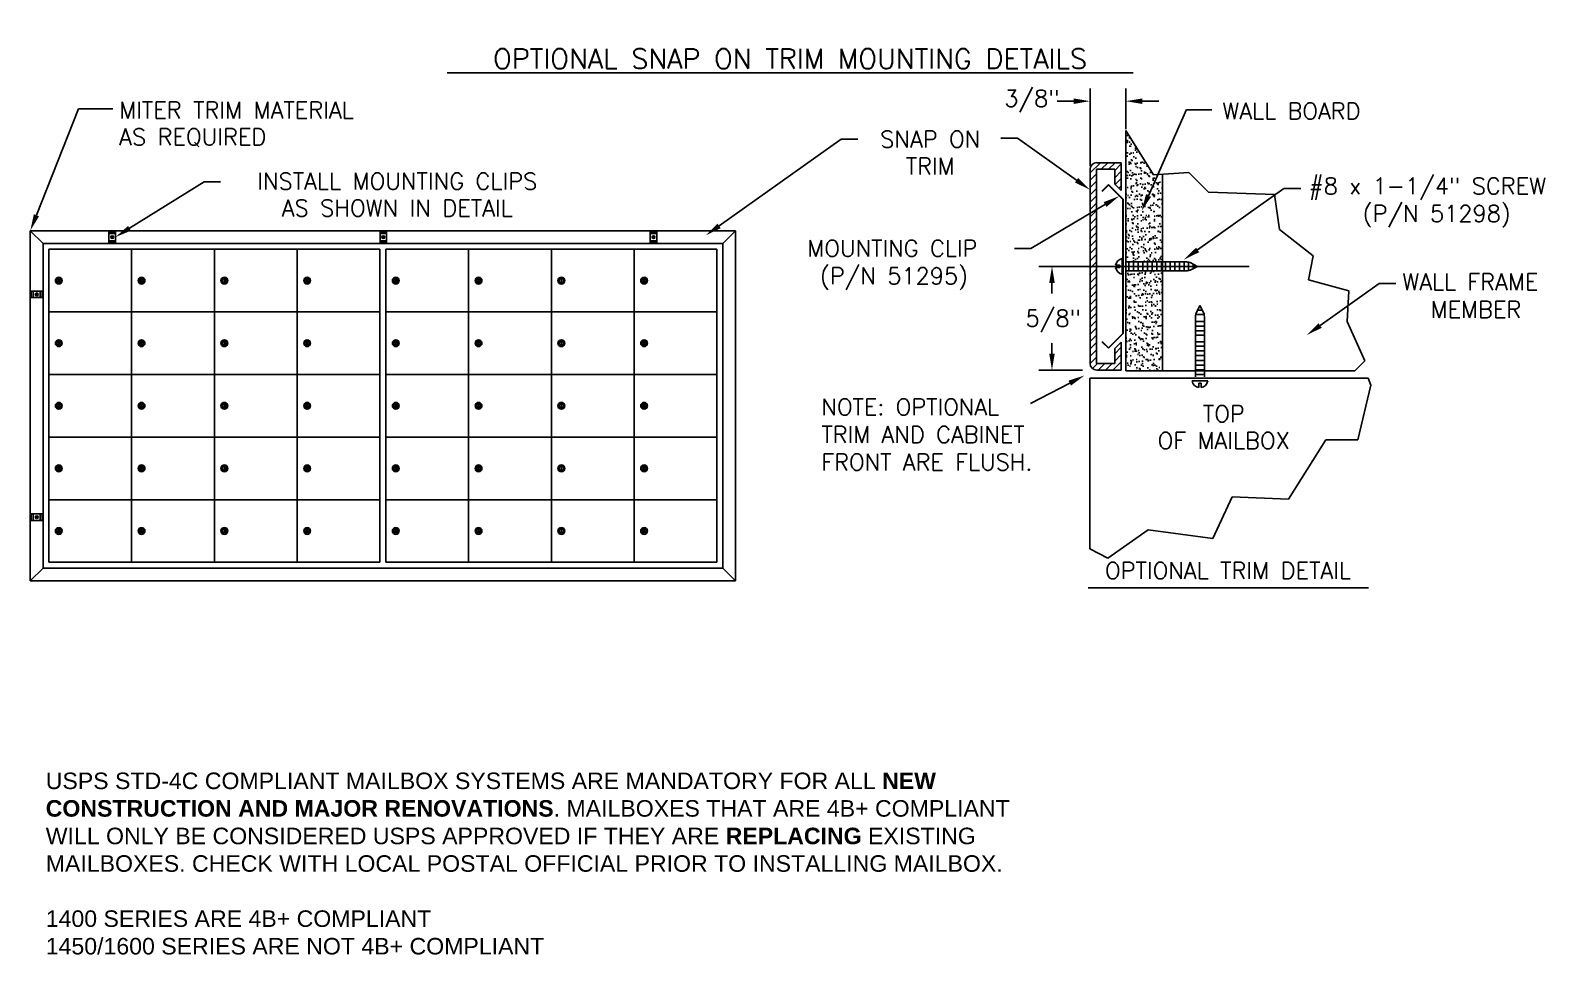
# Model space of a CAD drawing. Extents: x 14.1 to 28.1, y -1 to 9.8.
# Drawn here: x 14.16 to 23.05, y -1 to 4.42 of the extents above; entities that cross this region are included whole.
import ezdxf
from ezdxf import colors
from ezdxf.entities.mleader import LeaderData, LeaderLine
from ezdxf.enums import TextEntityAlignment as Align
from ezdxf.math import Vec2, Vec3

# ---------------------------------------------------------------- set-up
doc = ezdxf.new("R2010")
doc.units = 0
doc.header["$LTSCALE"] = 0.3
doc.header["$MEASUREMENT"] = 0
doc.layers.get('0').update_dxf_attribs({"linetype": 'CONTINUOUS'})
doc.layers.add('TEXT', color=7, linetype='CONTINUOUS')
doc.styles.add('ROMANS', font='romans', dxfattribs={"height": 0.097})

msp = doc.modelspace()

# ---------------------------------------------------------------- hatches: boundary and pattern name
h = msp.add_hatch()
h.set_pattern_fill('AR-SAND', color=256, scale=0.025, style=0)
h.set_pattern_definition([(37.5, (13.449115, 0.81337), (-0.00157483, 0.0481706), [0, -0.038, 0, -0.0425, 0, -0.040625]), (7.5, (13.449115, 0.81337), (0.0442444, 0.07055365), [0, -0.0205, 0, -0.03425, 0, -0.013125]), (327.5, (13.418365, 0.81337), (0.07785355, 0.00014148), [0, -0.0125, 0, -0.045, 0, -0.05875]), (317.5, (13.418365, 0.81337), (0.07515317, 0.0219419), [0, -0.00625, 0, -0.0295, 0, -0.03375])])
h.paths.add_polyline_path([(20.5869, 2.4218), (20.8032, 2.4218), (20.8032, 2.8424), (20.8032, 3.0076), (20.5869, 3.0076)])
h.paths.add_polyline_path([(20.8032, 3.5754), (20.7495, 3.572), (20.5869, 3.8316), (20.5869, 3.0602), (20.8032, 3.0602)])

# ---------------------------------------------------------------- linework, layer by layer
for p, q in [((16.6047, 4.1702), (20.631, 4.1702)), ((20.2805, 4.0033), (20.1835, 4.0033)), ((20.3775, 3.6243), (20.3775, 4.0783)), ((20.5869, 3.8398), (20.5869, 4.0783)), ((20.6839, 4.0033), (20.7809, 4.0033)), ((14.1932, 3.3339), (14.4407, 3.9589)), ((14.4407, 3.9588), (14.6424, 3.9588)), ((20.7199, 3.4486), (20.9441, 3.9537)), ((20.9445, 3.9531), (21.0928, 3.9531)), ((20.5869, 2.4218), (20.5869, 3.8316)), ((20.7495, 3.572), (20.5869, 3.8316)), ((18.2001, 3.2718), (18.9171, 3.78)), ((18.9171, 3.78), (19.0145, 3.78)), ((19.9514, 3.7863), (19.8541, 3.7863)), ((20.2982, 3.5394), (19.9514, 3.7863)), ((20.3775, 3.6036), (20.3775, 2.4643)), ((20.4158, 2.4643), (20.4158, 3.6036)), ((20.5601, 3.6425), (20.4165, 3.6425)), ((20.4165, 3.6042), (20.5218, 3.6042)), ((20.5218, 3.6042), (20.5218, 3.5156)), ((20.5601, 3.4785), (20.5601, 3.6425)), ((20.9579, 3.5849), (20.7495, 3.572)), ((20.8032, 3.5754), (20.8032, 2.8424)), ((21.0715, 3.4692), (20.9579, 3.5849)), ((14.7399, 3.2574), (15.1772, 3.5302)), ((15.1772, 3.5302), (15.2746, 3.5302)), ((20.4471, 3.4761), (20.4854, 3.5144)), ((20.4489, 3.4742), (20.4854, 3.5107)), ((20.4854, 3.5144), (20.5714, 3.4283)), ((20.4854, 3.5107), (20.5688, 3.4272)), ((20.5218, 3.5156), (20.5601, 3.4785)), ((21.0085, 3.1306), (21.515, 3.4913)), ((21.4598, 3.4564), (21.0715, 3.4692)), ((21.5171, 3.491), (21.6144, 3.491)), ((20.4674, 3.3989), (20.0304, 3.1386)), ((20.5688, 3.4272), (20.5688, 2.6406)), ((20.5714, 3.4283), (20.5714, 2.6396)), ((21.4882, 3.2508), (21.4598, 3.4564)), ((14.1574, 3.2434), (18.2963, 3.2434)), ((14.1574, 1.1893), (14.1574, 3.2434)), ((14.2324, 3.1684), (14.1574, 3.2434)), ((14.6193, 3.2373), (14.6193, 3.1745)), ((14.6193, 3.2373), (14.6572, 3.2373)), ((14.6193, 3.2271), (14.6572, 3.2271)), ((14.6383, 3.1977), (14.6383, 3.2141)), ((14.6572, 3.2373), (14.6572, 3.1745)), ((16.2103, 3.2373), (16.2482, 3.2373)), ((16.2103, 3.2373), (16.2103, 3.1745)), ((16.2103, 3.2271), (16.2482, 3.2271)), ((16.2293, 3.1977), (16.2293, 3.2141)), ((16.2482, 3.2373), (16.2482, 3.1745)), ((17.8344, 3.2373), (17.7964, 3.2373)), ((17.7964, 3.2373), (17.7964, 3.1745)), ((17.8344, 3.2271), (17.7964, 3.2271)), ((17.8154, 3.1977), (17.8154, 3.2141)), ((17.8344, 3.2373), (17.8344, 3.1745)), ((18.2213, 3.1684), (18.2963, 3.2434)), ((18.2963, 1.1893), (18.2963, 3.2434)), ((21.6871, 3.0966), (21.4882, 3.2508)), ((14.2324, 3.1684), (18.2213, 3.1684)), ((14.2324, 1.2642), (14.2324, 3.1684)), ((14.2664, 2.7667), (14.2664, 3.1343)), ((14.2664, 3.1343), (16.2096, 3.1343)), ((14.6193, 3.1847), (14.6572, 3.1847)), ((14.6193, 3.1745), (14.6572, 3.1745)), ((14.7523, 2.7667), (14.7523, 3.1343)), ((15.2382, 2.7667), (15.2382, 3.1343)), ((15.7241, 2.7667), (15.7241, 3.1343)), ((16.2096, 1.2983), (16.2096, 3.1343)), ((16.2103, 3.1847), (16.2482, 3.1847)), ((16.2103, 3.1745), (16.2482, 3.1745)), ((16.2441, 3.1343), (18.1872, 3.1343)), ((16.2441, 2.7667), (16.2441, 3.1343)), ((16.73, 2.7667), (16.73, 3.1343)), ((17.2159, 2.7667), (17.2159, 3.1343)), ((17.7018, 2.7667), (17.7018, 3.1343)), ((17.8344, 3.1847), (17.7964, 3.1847)), ((17.8344, 3.1745), (17.7964, 3.1745)), ((18.1872, 1.2983), (18.1872, 3.1343)), ((18.2213, 1.2642), (18.2213, 3.1684)), ((20.0304, 3.1386), (19.9331, 3.1386)), ((21.3111, 3.0339), (20.0773, 3.0339)), ((20.553, 3.0405), (20.5271, 3.0405)), ((20.5271, 3.0274), (20.553, 3.0274)), ((20.553, 3.0274), (20.553, 3.0405)), ((20.5663, 3.0795), (20.5663, 2.9884)), ((20.9357, 3.0602), (20.5869, 3.0602)), ((20.6045, 3.0111), (20.6045, 3.0568)), ((20.6318, 3.0111), (20.6318, 3.0568)), ((20.6591, 3.0111), (20.6591, 3.0568)), ((20.6863, 3.0111), (20.6863, 3.0568)), ((20.7146, 3.0111), (20.7146, 3.0568)), ((20.7419, 3.0111), (20.7419, 3.0568)), ((20.7691, 3.0111), (20.7691, 3.0568)), ((20.7964, 3.0111), (20.7964, 3.0568)), ((20.8201, 3.0111), (20.8201, 3.0568)), ((20.8474, 3.0111), (20.8474, 3.0568)), ((20.8746, 3.0111), (20.8746, 3.0568)), ((20.9019, 3.0111), (20.9019, 3.0568)), ((20.9291, 3.0111), (20.9291, 3.0568)), ((20.9551, 3.013), (20.9551, 3.0549)), ((20.9642, 3.0563), (21.008, 3.0339)), ((20.9642, 3.0116), (21.008, 3.0339)), ((20.9818, 3.0241), (20.9818, 3.0439)), ((21.6587, 2.9552), (21.6871, 3.0966)), ((14.3228, 2.9419), (14.3228, 2.9584)), ((14.3228, 2.9584), (14.3266, 2.9584)), ((14.3266, 2.9414), (14.3228, 2.9414)), ((14.3266, 2.9584), (14.3266, 2.9414)), ((14.8087, 2.9419), (14.8087, 2.9584)), ((14.8087, 2.9584), (14.8125, 2.9584)), ((14.8125, 2.9414), (14.8087, 2.9414)), ((14.8125, 2.9584), (14.8125, 2.9414)), ((15.2946, 2.9419), (15.2946, 2.9584)), ((15.2946, 2.9584), (15.2984, 2.9584)), ((15.2984, 2.9414), (15.2946, 2.9414)), ((15.2984, 2.9584), (15.2984, 2.9414)), ((15.7805, 2.9419), (15.7805, 2.9584)), ((15.7805, 2.9584), (15.7843, 2.9584)), ((15.7843, 2.9414), (15.7805, 2.9414)), ((15.7843, 2.9584), (15.7843, 2.9414)), ((16.3005, 2.9419), (16.3005, 2.9584)), ((16.3005, 2.9584), (16.3042, 2.9584)), ((16.3042, 2.9414), (16.3005, 2.9414)), ((16.3042, 2.9584), (16.3042, 2.9414)), ((16.7864, 2.9419), (16.7864, 2.9584)), ((16.7864, 2.9584), (16.7901, 2.9584)), ((16.7901, 2.9414), (16.7864, 2.9414)), ((16.7901, 2.9584), (16.7901, 2.9414)), ((17.2723, 2.9419), (17.2723, 2.9584)), ((17.2723, 2.9584), (17.276, 2.9584)), ((17.276, 2.9414), (17.2723, 2.9414)), ((17.276, 2.9584), (17.276, 2.9414)), ((17.7582, 2.9419), (17.7582, 2.9584)), ((17.7582, 2.9584), (17.7619, 2.9584)), ((17.7619, 2.9414), (17.7582, 2.9414)), ((17.7619, 2.9584), (17.7619, 2.9414)), ((20.1539, 2.9366), (20.1539, 2.8757)), ((20.9357, 3.0076), (20.5869, 3.0076)), ((21.8954, 2.891), (21.6587, 2.9552)), ((21.7275, 2.687), (22.0742, 2.9339)), ((22.0742, 2.9339), (22.1716, 2.9339)), ((14.1635, 2.8508), (14.1635, 2.8887)), ((14.1635, 2.8887), (14.2263, 2.8887)), ((14.1635, 2.8508), (14.2263, 2.8508)), ((14.1736, 2.8508), (14.1736, 2.8887)), ((14.2031, 2.8698), (14.1867, 2.8698)), ((14.2161, 2.8508), (14.2161, 2.8887)), ((14.2263, 2.8508), (14.2263, 2.8887)), ((21.8859, 2.7111), (21.8954, 2.891)), ((14.2664, 2.3996), (14.2664, 2.7672)), ((14.7519, 2.7667), (14.2664, 2.7667)), ((14.7523, 2.3996), (14.7523, 2.7672)), ((15.2378, 2.7667), (14.7523, 2.7667)), ((15.2382, 2.3996), (15.2382, 2.7672)), ((15.7237, 2.7667), (15.2382, 2.7667)), ((15.7241, 2.3996), (15.7241, 2.7672)), ((16.2096, 2.7667), (15.7241, 2.7667)), ((16.2441, 2.3996), (16.2441, 2.7672)), ((16.7295, 2.7667), (16.2441, 2.7667)), ((16.73, 2.3996), (16.73, 2.7672)), ((17.2154, 2.7667), (16.73, 2.7667)), ((17.2159, 2.3996), (17.2159, 2.7672)), ((17.7013, 2.7667), (17.2159, 2.7667)), ((17.7018, 2.3996), (17.7018, 2.7672)), ((18.1872, 2.7667), (17.7018, 2.7667)), ((20.8032, 2.8424), (20.8032, 2.4218)), ((21.0001, 2.7602), (21.0225, 2.8039)), ((21.0323, 2.7777), (21.0125, 2.7777)), ((21.0448, 2.7602), (21.0225, 2.8039)), ((20.9962, 2.7316), (20.9962, 2.3859)), ((21.0453, 2.7115), (20.9996, 2.7115)), ((21.0453, 2.6842), (20.9996, 2.6842)), ((21.0434, 2.751), (21.0015, 2.751)), ((21.0488, 2.7316), (21.0488, 2.3859)), ((21.9901, 2.4798), (21.8859, 2.7111)), ((14.3228, 2.5748), (14.3228, 2.5913)), ((14.3228, 2.5913), (14.3266, 2.5913)), ((14.3266, 2.5913), (14.3266, 2.5742)), ((14.8087, 2.5748), (14.8087, 2.5913)), ((14.8087, 2.5913), (14.8125, 2.5913)), ((14.8125, 2.5913), (14.8125, 2.5742)), ((15.2946, 2.5748), (15.2946, 2.5913)), ((15.2946, 2.5913), (15.2984, 2.5913)), ((15.2984, 2.5913), (15.2984, 2.5742)), ((15.7805, 2.5748), (15.7805, 2.5913)), ((15.7805, 2.5913), (15.7843, 2.5913)), ((15.7843, 2.5913), (15.7843, 2.5742)), ((16.3005, 2.5748), (16.3005, 2.5913)), ((16.3005, 2.5913), (16.3042, 2.5913)), ((16.3042, 2.5913), (16.3042, 2.5742)), ((16.7864, 2.5748), (16.7864, 2.5913)), ((16.7864, 2.5913), (16.7901, 2.5913)), ((16.7901, 2.5913), (16.7901, 2.5742)), ((17.2723, 2.5748), (17.2723, 2.5913)), ((17.2723, 2.5913), (17.276, 2.5913)), ((17.276, 2.5913), (17.276, 2.5742)), ((17.7582, 2.5748), (17.7582, 2.5913)), ((17.7582, 2.5913), (17.7619, 2.5913)), ((17.7619, 2.5913), (17.7619, 2.5742)), ((20.1539, 2.5227), (20.1539, 2.5836)), ((20.4854, 2.5535), (20.4471, 2.5918)), ((20.4854, 2.5572), (20.4489, 2.5936)), ((20.5688, 2.6406), (20.4854, 2.5572)), ((20.5714, 2.6396), (20.4854, 2.5535)), ((20.5601, 2.5893), (20.5218, 2.5523)), ((20.5601, 2.4253), (20.5601, 2.5893)), ((21.0453, 2.6569), (20.9996, 2.6569)), ((21.0453, 2.6297), (20.9996, 2.6297)), ((21.0453, 2.5924), (20.9996, 2.5924)), ((14.3266, 2.5742), (14.3228, 2.5742)), ((14.8125, 2.5742), (14.8087, 2.5742)), ((15.2984, 2.5742), (15.2946, 2.5742)), ((15.7843, 2.5742), (15.7805, 2.5742)), ((16.3042, 2.5742), (16.3005, 2.5742)), ((16.7901, 2.5742), (16.7864, 2.5742)), ((17.276, 2.5742), (17.2723, 2.5742)), ((17.7619, 2.5742), (17.7582, 2.5742)), ((20.5218, 2.5523), (20.5218, 2.4636)), ((21.0453, 2.5651), (20.9996, 2.5651)), ((21.0453, 2.5378), (20.9996, 2.5378)), ((21.0453, 2.5106), (20.9996, 2.5106)), ((14.2664, 2.0325), (14.2664, 2.4001)), ((14.7523, 2.0325), (14.7523, 2.4001)), ((15.2382, 2.0325), (15.2382, 2.4001)), ((15.7241, 2.0325), (15.7241, 2.4001)), ((16.2441, 2.0325), (16.2441, 2.4001)), ((16.73, 2.0325), (16.73, 2.4001)), ((17.2159, 2.0325), (17.2159, 2.4001)), ((17.7018, 2.0325), (17.7018, 2.4001)), ((20.3337, 2.4253), (20.0773, 2.4253)), ((20.5218, 2.4636), (20.4165, 2.4636)), ((20.4165, 2.4253), (20.5601, 2.4253)), ((21.9318, 2.4218), (20.5869, 2.4218)), ((21.0453, 2.4823), (20.9996, 2.4823)), ((21.0453, 2.455), (20.9996, 2.455)), ((21.0453, 2.4277), (20.9996, 2.4277)), ((21.0453, 2.4005), (20.9996, 2.4005)), ((21.9318, 2.4218), (21.9901, 2.4798)), ((14.7519, 2.3996), (14.2664, 2.3996)), ((15.2378, 2.3996), (14.7523, 2.3996)), ((15.7237, 2.3996), (15.2382, 2.3996)), ((16.2096, 2.3996), (15.7241, 2.3996)), ((16.7295, 2.3996), (16.2441, 2.3996)), ((17.2154, 2.3996), (16.73, 2.3996)), ((17.7013, 2.3996), (17.2159, 2.3996)), ((18.1872, 2.3996), (17.7018, 2.3996)), ((20.2581, 2.3494), (20.0284, 2.2302)), ((22.0095, 2.3778), (20.3764, 2.3778)), ((20.3764, 2.3778), (20.3764, 1.3779)), ((20.9769, 2.3622), (21.068, 2.3622)), ((21.0159, 2.3489), (21.0159, 2.3231)), ((21.029, 2.3489), (21.0159, 2.3489)), ((21.029, 2.3231), (21.029, 2.3489)), ((21.9498, 2.0161), (22.0256, 2.3373)), ((22.0256, 2.3373), (22.0095, 2.3778)), ((14.3228, 2.2077), (14.3228, 2.2242)), ((14.3228, 2.2242), (14.3266, 2.2242)), ((14.3266, 2.2242), (14.3266, 2.2071)), ((14.8087, 2.2077), (14.8087, 2.2242)), ((14.8087, 2.2242), (14.8125, 2.2242)), ((14.8125, 2.2242), (14.8125, 2.2071)), ((15.2946, 2.2077), (15.2946, 2.2242)), ((15.2946, 2.2242), (15.2984, 2.2242)), ((15.2984, 2.2242), (15.2984, 2.2071)), ((15.7805, 2.2077), (15.7805, 2.2242)), ((15.7805, 2.2242), (15.7843, 2.2242)), ((15.7843, 2.2242), (15.7843, 2.2071)), ((16.3005, 2.2077), (16.3005, 2.2242)), ((16.3005, 2.2242), (16.3042, 2.2242)), ((16.3042, 2.2242), (16.3042, 2.2071)), ((16.7864, 2.2077), (16.7864, 2.2242)), ((16.7864, 2.2242), (16.7901, 2.2242)), ((16.7901, 2.2242), (16.7901, 2.2071)), ((17.2723, 2.2077), (17.2723, 2.2242)), ((17.2723, 2.2242), (17.276, 2.2242)), ((17.276, 2.2242), (17.276, 2.2071)), ((17.7582, 2.2077), (17.7582, 2.2242)), ((17.7582, 2.2242), (17.7619, 2.2242)), ((17.7619, 2.2242), (17.7619, 2.2071)), ((14.3266, 2.2071), (14.3228, 2.2071)), ((14.8125, 2.2071), (14.8087, 2.2071)), ((15.2984, 2.2071), (15.2946, 2.2071)), ((15.7843, 2.2071), (15.7805, 2.2071)), ((16.3042, 2.2071), (16.3005, 2.2071)), ((16.7901, 2.2071), (16.7864, 2.2071)), ((17.276, 2.2071), (17.2723, 2.2071)), ((17.7619, 2.2071), (17.7582, 2.2071)), ((14.2664, 1.6654), (14.2664, 2.033)), ((14.7519, 2.0325), (14.2664, 2.0325)), ((14.7523, 1.6654), (14.7523, 2.033)), ((15.2378, 2.0325), (14.7523, 2.0325)), ((15.2382, 1.6654), (15.2382, 2.033)), ((15.7237, 2.0325), (15.2382, 2.0325)), ((15.7241, 1.6654), (15.7241, 2.033)), ((16.2096, 2.0325), (15.7241, 2.0325)), ((16.2441, 1.6654), (16.2441, 2.033)), ((16.7295, 2.0325), (16.2441, 2.0325)), ((16.73, 1.6654), (16.73, 2.033)), ((17.2154, 2.0325), (16.73, 2.0325)), ((17.2159, 1.6654), (17.2159, 2.033)), ((17.7013, 2.0325), (17.2159, 2.0325)), ((17.7018, 1.6654), (17.7018, 2.033)), ((18.1872, 2.0325), (17.7018, 2.0325)), ((21.5426, 1.6691), (21.7604, 2.0161)), ((21.7604, 2.0161), (21.9498, 2.0161)), ((14.3228, 1.8406), (14.3228, 1.8571)), ((14.3228, 1.8571), (14.3266, 1.8571)), ((14.3266, 1.84), (14.3228, 1.84)), ((14.3266, 1.8571), (14.3266, 1.84)), ((14.8087, 1.8406), (14.8087, 1.8571)), ((14.8087, 1.8571), (14.8125, 1.8571)), ((14.8125, 1.84), (14.8087, 1.84)), ((14.8125, 1.8571), (14.8125, 1.84)), ((15.2946, 1.8406), (15.2946, 1.8571)), ((15.2946, 1.8571), (15.2984, 1.8571)), ((15.2984, 1.84), (15.2946, 1.84)), ((15.2984, 1.8571), (15.2984, 1.84)), ((15.7805, 1.8406), (15.7805, 1.8571)), ((15.7805, 1.8571), (15.7843, 1.8571)), ((15.7843, 1.84), (15.7805, 1.84)), ((15.7843, 1.8571), (15.7843, 1.84)), ((16.3005, 1.8406), (16.3005, 1.8571)), ((16.3005, 1.8571), (16.3042, 1.8571)), ((16.3042, 1.84), (16.3005, 1.84)), ((16.3042, 1.8571), (16.3042, 1.84)), ((16.7864, 1.8406), (16.7864, 1.8571)), ((16.7864, 1.8571), (16.7901, 1.8571)), ((16.7901, 1.84), (16.7864, 1.84)), ((16.7901, 1.8571), (16.7901, 1.84)), ((17.2723, 1.8406), (17.2723, 1.8571)), ((17.2723, 1.8571), (17.276, 1.8571)), ((17.276, 1.84), (17.2723, 1.84)), ((17.276, 1.8571), (17.276, 1.84)), ((17.7582, 1.8406), (17.7582, 1.8571)), ((17.7582, 1.8571), (17.7619, 1.8571)), ((17.7619, 1.84), (17.7582, 1.84)), ((17.7619, 1.8571), (17.7619, 1.84)), ((14.2664, 1.2983), (14.2664, 1.6659)), ((14.7519, 1.6654), (14.2664, 1.6654)), ((14.7523, 1.2983), (14.7523, 1.6659)), ((15.2378, 1.6654), (14.7523, 1.6654)), ((15.2382, 1.2983), (15.2382, 1.6659)), ((15.7237, 1.6654), (15.2382, 1.6654)), ((15.7241, 1.2983), (15.7241, 1.6659)), ((16.2096, 1.6654), (15.7241, 1.6654)), ((16.2441, 1.2983), (16.2441, 1.6659)), ((16.7295, 1.6654), (16.2441, 1.6654)), ((16.73, 1.2983), (16.73, 1.6659)), ((17.2154, 1.6654), (16.73, 1.6654)), ((17.2159, 1.2983), (17.2159, 1.6659)), ((17.7013, 1.6654), (17.2159, 1.6654)), ((17.7018, 1.2983), (17.7018, 1.6659)), ((18.1872, 1.6654), (17.7018, 1.6654)), ((21.0975, 1.4378), (21.2112, 1.682)), ((21.2112, 1.682), (21.5426, 1.6691)), ((14.1635, 1.5819), (14.2263, 1.5819)), ((14.1635, 1.5819), (14.1635, 1.5439)), ((14.1635, 1.5439), (14.2263, 1.5439)), ((14.1736, 1.5819), (14.1736, 1.5439)), ((14.2031, 1.5629), (14.1867, 1.5629)), ((14.2161, 1.5819), (14.2161, 1.5439)), ((14.2263, 1.5819), (14.2263, 1.5439)), ((14.3228, 1.4735), (14.3228, 1.49)), ((14.3228, 1.49), (14.3266, 1.49)), ((14.3266, 1.4729), (14.3228, 1.4729)), ((14.3266, 1.49), (14.3266, 1.4729)), ((14.8087, 1.4735), (14.8087, 1.49)), ((14.8087, 1.49), (14.8125, 1.49)), ((14.8125, 1.4729), (14.8087, 1.4729)), ((14.8125, 1.49), (14.8125, 1.4729)), ((15.2946, 1.4735), (15.2946, 1.49)), ((15.2946, 1.49), (15.2984, 1.49)), ((15.2984, 1.4729), (15.2946, 1.4729)), ((15.2984, 1.49), (15.2984, 1.4729)), ((15.7805, 1.4735), (15.7805, 1.49)), ((15.7805, 1.49), (15.7843, 1.49)), ((15.7843, 1.4729), (15.7805, 1.4729)), ((15.7843, 1.49), (15.7843, 1.4729)), ((16.3005, 1.4735), (16.3005, 1.49)), ((16.3005, 1.49), (16.3042, 1.49)), ((16.3042, 1.4729), (16.3005, 1.4729)), ((16.3042, 1.49), (16.3042, 1.4729)), ((16.7864, 1.4735), (16.7864, 1.49)), ((16.7864, 1.49), (16.7901, 1.49)), ((16.7901, 1.4729), (16.7864, 1.4729)), ((16.7901, 1.49), (16.7901, 1.4729)), ((17.2723, 1.4735), (17.2723, 1.49)), ((17.2723, 1.49), (17.276, 1.49)), ((17.276, 1.4729), (17.2723, 1.4729)), ((17.276, 1.49), (17.276, 1.4729)), ((17.7582, 1.4735), (17.7582, 1.49)), ((17.7582, 1.49), (17.7619, 1.49)), ((17.7619, 1.4729), (17.7582, 1.4729)), ((17.7619, 1.49), (17.7619, 1.4729)), ((20.482, 1.3222), (20.7187, 1.4892)), ((20.7187, 1.4892), (21.0975, 1.4378)), ((20.3764, 1.3779), (20.482, 1.3222)), ((14.2324, 1.2642), (14.1574, 1.1893)), ((18.2213, 1.2642), (14.2324, 1.2642)), ((14.7519, 1.2983), (14.2664, 1.2983)), ((15.2378, 1.2983), (14.7523, 1.2983)), ((15.7237, 1.2983), (15.2382, 1.2983)), ((16.2096, 1.2983), (15.7241, 1.2983)), ((16.7295, 1.2983), (16.2441, 1.2983)), ((17.2154, 1.2983), (16.73, 1.2983)), ((17.7013, 1.2983), (17.2159, 1.2983)), ((18.1872, 1.2983), (17.7018, 1.2983)), ((18.2213, 1.2642), (18.2963, 1.1893)), ((18.2963, 1.1893), (14.1574, 1.1893)), ((20.3654, 1.1485), (22.0121, 1.1485))]:
    msp.add_line(p, q)
at = {"color": 0}
for p, q in [((20.3775, 3.5823), (20.4377, 3.6425)), ((20.3775, 3.5393), (20.4158, 3.5776)), ((20.4425, 3.6042), (20.4808, 3.6425)), ((20.4855, 3.6042), (20.5238, 3.6425)), ((20.5218, 3.5975), (20.5601, 3.6358)), ((20.5218, 3.5545), (20.5601, 3.5927)), ((20.3775, 3.4962), (20.4158, 3.5345)), ((20.3775, 3.4532), (20.4158, 3.4915)), ((20.5239, 3.5135), (20.5601, 3.5497)), ((20.5458, 3.4924), (20.5601, 3.5067)), ((20.3775, 3.4102), (20.4158, 3.4485)), ((20.3775, 3.3671), (20.4158, 3.4054)), ((20.3775, 3.3241), (20.4158, 3.3624)), ((20.3775, 3.2811), (20.4158, 3.3194)), ((20.3775, 3.238), (20.4158, 3.2763)), ((20.3775, 3.195), (20.4158, 3.2333)), ((20.3775, 3.152), (20.4158, 3.1903)), ((20.3775, 3.1089), (20.4158, 3.1472)), ((20.3775, 3.0659), (20.4158, 3.1042)), ((20.3775, 3.0229), (20.4158, 3.0612)), ((20.3775, 2.9798), (20.4158, 3.0181)), ((20.3775, 2.9368), (20.4158, 2.9751)), ((20.3775, 2.8938), (20.4158, 2.9321)), ((20.3775, 2.8507), (20.4158, 2.889)), ((20.3775, 2.8077), (20.4158, 2.846)), ((20.3775, 2.7647), (20.4158, 2.803)), ((20.3775, 2.7216), (20.4158, 2.7599)), ((20.3775, 2.6786), (20.4158, 2.7169)), ((20.3775, 2.6356), (20.4158, 2.6739)), ((20.3775, 2.5925), (20.4158, 2.6308)), ((20.3775, 2.5495), (20.4158, 2.5878)), ((20.3775, 2.5065), (20.4158, 2.5448)), ((20.3775, 2.4634), (20.4158, 2.5017)), ((20.5218, 2.5216), (20.5601, 2.5599)), ((20.5218, 2.4786), (20.5601, 2.5169)), ((20.3915, 2.4344), (20.4208, 2.4636)), ((20.4255, 2.4253), (20.4638, 2.4636)), ((20.4685, 2.4253), (20.5068, 2.4636)), ((20.5116, 2.4253), (20.5601, 2.4739)), ((20.5546, 2.4253), (20.5601, 2.4308))]:
    msp.add_line(p, q, dxfattribs=at)
for centre, radius in [((14.6383, 3.2059), 0.00821), ((16.2293, 3.2059), 0.00821), ((17.8154, 3.2059), 0.00821), ((14.3247, 2.9505), 0.02), ((14.3247, 2.9505), 0.0131), ((14.8106, 2.9505), 0.02), ((14.8106, 2.9505), 0.0131), ((15.2965, 2.9505), 0.02), ((15.2965, 2.9505), 0.0131), ((15.7824, 2.9505), 0.02), ((15.7824, 2.9505), 0.0131), ((16.3024, 2.9505), 0.02), ((16.3024, 2.9505), 0.0131), ((16.7883, 2.9505), 0.02), ((16.7883, 2.9505), 0.0131), ((17.2742, 2.9505), 0.02), ((17.2742, 2.9505), 0.0131), ((17.7601, 2.9505), 0.02), ((17.7601, 2.9505), 0.0131), ((14.1949, 2.8698), 0.00821), ((14.3247, 2.5834), 0.02), ((14.3247, 2.5834), 0.0131), ((14.8106, 2.5834), 0.02), ((14.8106, 2.5834), 0.0131), ((15.2965, 2.5834), 0.02), ((15.2965, 2.5834), 0.0131), ((15.7824, 2.5834), 0.02), ((15.7824, 2.5834), 0.0131), ((16.3024, 2.5834), 0.02), ((16.3024, 2.5834), 0.0131), ((16.7883, 2.5834), 0.02), ((16.7883, 2.5834), 0.0131), ((17.2742, 2.5834), 0.02), ((17.2742, 2.5834), 0.0131), ((17.7601, 2.5834), 0.02), ((17.7601, 2.5834), 0.0131), ((14.3247, 2.2163), 0.02), ((14.3247, 2.2163), 0.0131), ((14.8106, 2.2163), 0.02), ((14.8106, 2.2163), 0.0131), ((15.2965, 2.2163), 0.02), ((15.2965, 2.2163), 0.0131), ((15.7824, 2.2163), 0.02), ((15.7824, 2.2163), 0.0131), ((16.3024, 2.2163), 0.02), ((16.3024, 2.2163), 0.0131), ((16.7883, 2.2163), 0.02), ((16.7883, 2.2163), 0.0131), ((17.2742, 2.2163), 0.02), ((17.2742, 2.2163), 0.0131), ((17.7601, 2.2163), 0.02), ((17.7601, 2.2163), 0.0131), ((14.3247, 1.8492), 0.02), ((14.8106, 1.8492), 0.02), ((15.2965, 1.8492), 0.02), ((15.7824, 1.8492), 0.02), ((16.3024, 1.8492), 0.02), ((16.7883, 1.8492), 0.02), ((17.2742, 1.8492), 0.02), ((17.7601, 1.8492), 0.02), ((14.3247, 1.8492), 0.0131), ((14.8106, 1.8492), 0.0131), ((15.2965, 1.8492), 0.0131), ((15.7824, 1.8492), 0.0131), ((16.3024, 1.8492), 0.0131), ((16.7883, 1.8492), 0.0131), ((17.2742, 1.8492), 0.0131), ((17.7601, 1.8492), 0.0131), ((14.1949, 1.5629), 0.00821), ((14.3247, 1.4821), 0.02), ((14.3247, 1.4821), 0.0131), ((14.8106, 1.4821), 0.02), ((14.8106, 1.4821), 0.0131), ((15.2965, 1.4821), 0.02), ((15.2965, 1.4821), 0.0131), ((15.7824, 1.4821), 0.02), ((15.7824, 1.4821), 0.0131), ((16.3024, 1.4821), 0.02), ((16.3024, 1.4821), 0.0131), ((16.7883, 1.4821), 0.02), ((16.7883, 1.4821), 0.0131), ((17.2742, 1.4821), 0.02), ((17.2742, 1.4821), 0.0131), ((17.7601, 1.4821), 0.02), ((17.7601, 1.4821), 0.0131)]:
    msp.add_circle(centre, radius)
for centre, radius, start, end in [((20.4165, 3.6036), 0.039, 90, 180), ((20.4165, 3.6036), 0.000652, 90, 180), ((20.5727, 3.0339), 0.046, 97.97511, 171.78679), ((20.5727, 3.0339), 0.046, 188.21321, 262.02489), ((20.9357, 2.9552), 0.1051, 74.25204, 90), ((20.9357, 3.1127), 0.1051, 270, 285.74796), ((21.1012, 2.7316), 0.1051, 164.25204, 180), ((20.9437, 2.7316), 0.1051, 0, 15.74796), ((20.4165, 2.4643), 0.0389, 180, 270), ((20.4165, 2.4643), 0.000652, 180, 270), ((21.0225, 2.3686), 0.046, 187.97511, 261.78679), ((21.0225, 2.3686), 0.046, 278.21321, 352.0249)]:
    msp.add_arc(centre, radius, start, end)
for points in [[(20.2805, 4.0194), (20.2805, 3.9871), (20.3775, 4.0033)], [(20.6839, 4.0194), (20.6839, 3.9871), (20.5869, 4.0033)], [(20.3076, 3.5526), (20.2888, 3.5262), (20.3775, 3.483)], [(20.4572, 3.411), (20.4738, 3.3831), (20.5492, 3.4469)], [(20.7348, 3.4421), (20.7051, 3.4552), (20.6804, 3.3596)], [(14.2083, 3.3279), (14.1781, 3.3399), (14.1574, 3.2434)], [(14.7484, 3.2437), (14.7313, 3.2712), (14.6572, 3.2059)], [(18.2094, 3.2585), (18.1907, 3.285), (18.1206, 3.2155)], [(20.9991, 3.1439), (21.0179, 3.1174), (20.9291, 3.0742)], [(20.1701, 2.9366), (20.1376, 2.9366), (20.1539, 3.0339)], [(21.718, 2.7002), (21.7369, 2.6738), (21.6481, 2.6305)], [(20.1701, 2.5227), (20.1376, 2.5227), (20.1539, 2.4253)], [(20.2506, 2.3638), (20.2656, 2.335), (20.3445, 2.3942)]]:
    msp.add_solid(points)

# ---------------------------------------------------------------- texts
at = {"style": 'ROMANS'}
for s, height, p in [('OPTIONAL SNAP ON TRIM MOUNTING DETAILS', 0.11685, (18.6162, 4.2525)), ('SNAP ON', 0.09737, (19.4397, 3.78)), ('TRIM', 0.09737, (19.4397, 3.6224)), ('INSTALL MOUNTING CLIPS', 0.097375, (16.3114, 3.5339)), ('AS SHOWN IN DETAIL', 0.097375, (16.3114, 3.3763)), ('TOP', 0.09737, (21.1623, 2.1696)), ('OF MAILBOX', 0.09737, (21.1623, 2.0119)), ('OPTIONAL TRIM DETAIL', 0.097375, (21.1867, 1.2494))]:
    msp.add_text(s, height=height, dxfattribs=at).set_placement(p, align=Align.MIDDLE)
for s, height, p in [('MITER TRIM MATERIAL', 0.097375, (14.6791, 3.9026)), ('AS REQUIRED', 0.097375, (14.6791, 3.7449)), ('5/8"', 0.09737, (19.9985, 2.6809))]:
    msp.add_text(s, height=height, dxfattribs=at).set_placement(p)
at = {"insert": (20.0361, 4.0033), "char_height": 0.097, "attachment_point": 5, "style": 'ROMANS'}
msp.add_mtext('\\A1;3/8"', dxfattribs=at)
at = {"char_height": 0.097, "attachment_point": 1}
for s, insert, width in [('\\pi0.019502;{\\Fromans|c0;WALL BOARD}', (21.1346, 3.994), 0.939719), ('\\pi0.045603;{\\Fromans|c0;#8 x 1-1/4" SCREW\\P\\pi0.36201;(P/N 51298)}', (21.6157, 3.5543), 1.675539), ('\\pi0.012811;{\\Fromans|c0;MOUNTING CLIP\\P\\pi0.086716;(P/N 51295)}', (18.7058, 3.1883), 1.124956), ('\\pi0.014636;{\\Fromans|c0;WALL FRAME \\P\\pi0.18092;MEMBER}', (22.1954, 2.9915), 0.920748)]:
    msp.add_mtext(s, dxfattribs=dict(at, insert=insert, width=width))
at = {"insert": (18.8006, 2.2579), "char_height": 0.097, "width": 1.422377, "attachment_point": 1, "style": 'ROMANS'}
msp.add_mtext('NOTE: OPTIONAL TRIM AND CABINET FRONT ARE FLUSH.', dxfattribs=at)
at = {"layer": 'TEXT', "insert": (14.2481, 0.0646), "char_height": 0.097, "width": 5.772036, "attachment_point": 1, "style": 'ROMANS'}
msp.add_mtext('{\\fArial|b0|i0|c0|p34;USPS STD-4C COMPLIANT MAILBOX SYSTEMS ARE MANDATORY FOR ALL\\fArial|b1|i0|c0|p34; NEW CONSTRUCTION\\fArial|b0|i0|c0|p34; \\fArial|b1|i0|c0|p34;AND MAJOR RENOVATIONS\\fArial|b0|i0|c0|p34;. MAILBOXES THAT ARE 4B+ COMPLIANT WILL ONLY BE CONSIDERED USPS APPROVED IF THEY ARE \\fArial|b1|i0|c0|p34;REPLACING\\fArial|b0|i0|c0|p34; EXISTING MAILBOXES. CHECK WITH LOCAL POSTAL OFFICIAL PRIOR TO INSTALLING MAILBOX.\\P\\P1400 SERIES ARE 4B+ COMPLIANT\\P1450/1600 SERIES ARE NOT 4B+ COMPLIANT}', dxfattribs=at)

# ---------------------------------------------------------------- leaders
at = {"layer": 'TEXT'}
ml = msp.add_multileader_mtext('Standard', dxfattribs=at)
ml.set_content('{\\Fromans|c0;1400 (STANDARD)\\PMASTER LOCK - SUPPLIED\\PAND INSTALLED BY USPS\\P\\P1450/1600 (STANDARD)\\PMASTER LOCK - CABINET\\PIS SHIPPED WITH FACTORY\\PINSTALLED MASTER LOCK}', color=256)
ml.set_leader_properties()
ml.build(insert=Vec2(0, 0))
ml.multileader.update_dxf_attribs({"dogleg_length": 0.125, "arrow_head_size": 0.1})
ctx = ml.context
ctx.base_point, ctx.char_height, ctx.arrow_head_size, ctx.landing_gap_size, ctx.plane_origin = Vec3(18.2466, 5.7441), 0.097, 0.1, 0.09, Vec3(17.6558, 6.1157)
notes = []
notes.append((ctx, [(0, (1, 1, 0), (18.1216, 5.7441), (1, 0), 0.125, [(0, [(17.6558, 6.1157)], 0, [])])]))
ctx.mtext.insert, ctx.mtext.flow_direction = Vec3(18.3366, 5.8023), 5
for ctx, leaders in notes:
    for number, flags, end, landing, length, lines in leaders:
        leader = LeaderData()
        leader.index, (leader.has_last_leader_line, leader.has_dogleg_vector, leader.attachment_direction) = number, flags
        leader.last_leader_point, leader.dogleg_vector, leader.dogleg_length = Vec3(end), Vec3(landing), length
        for number, points, colour, breaks in lines:
            line = LeaderLine()
            line.index, line.vertices, line.color, line.breaks = number, Vec3.list(points), colors.encode_raw_color(colour), breaks
            leader.lines.append(line)
        ctx.leaders.append(leader)

doc.saveas('drawing.dxf')
